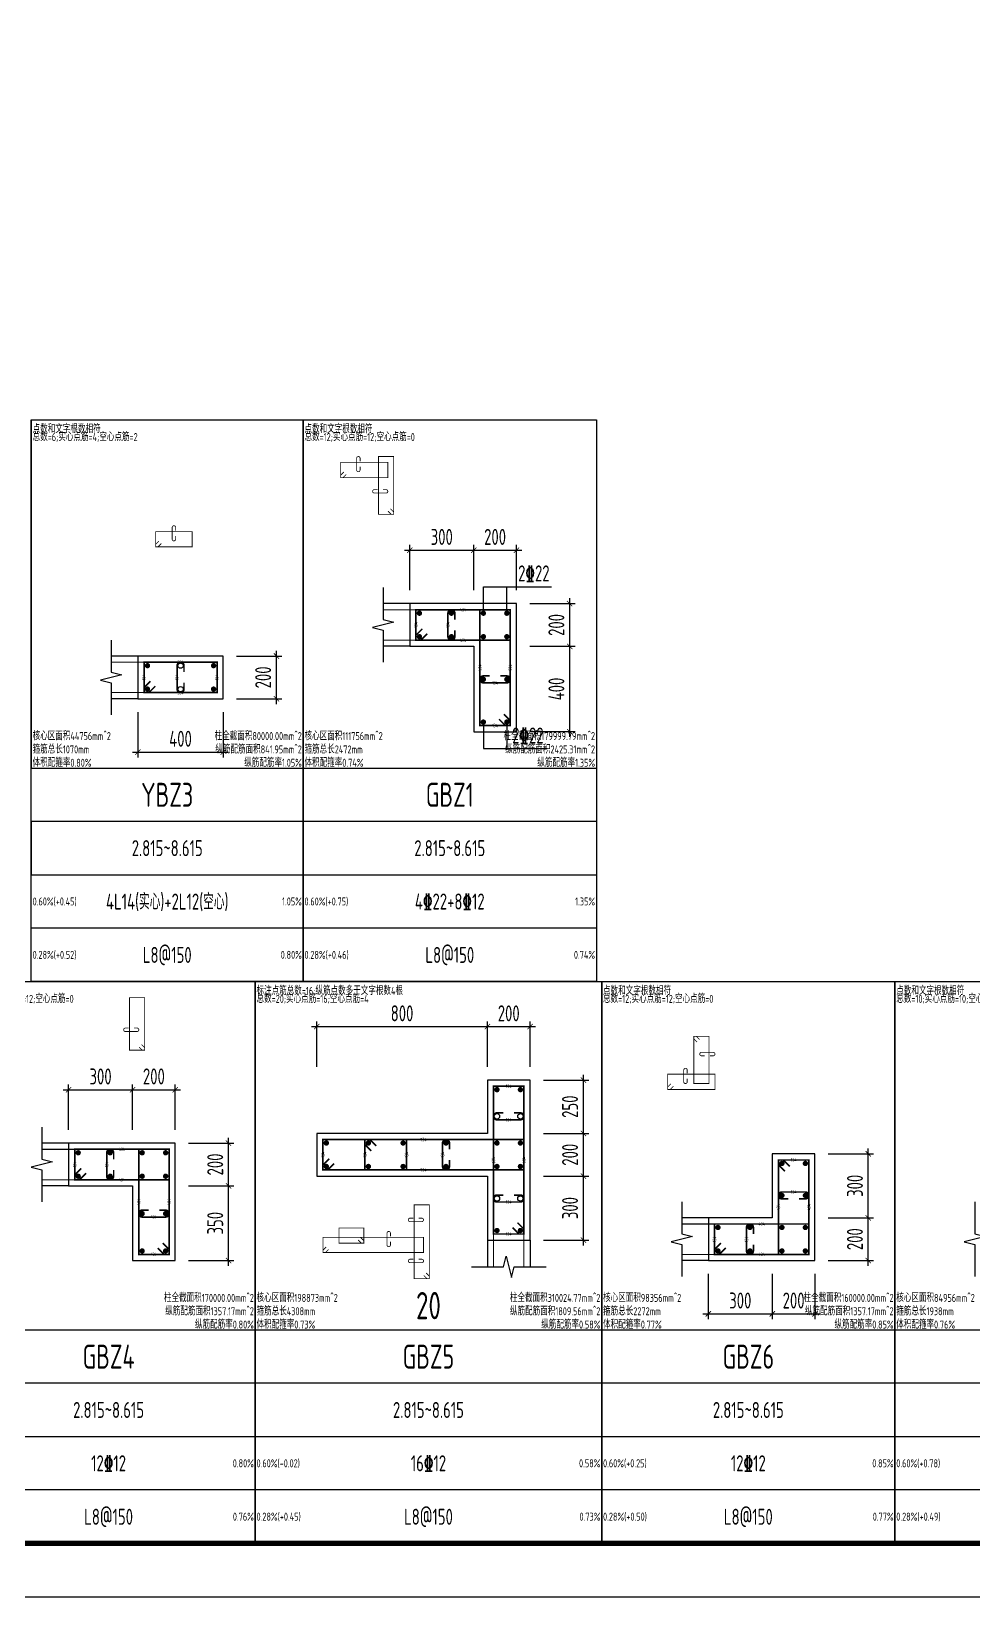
# Model space of a CAD drawing. Extents: x -668857 to 143095, y -247466 to 228182.
# Drawn here: x -326219 to -308541, y 28700 to 58038 of the extents above; entities that cross this region are included whole.
import ezdxf
from ezdxf.enums import TextEntityAlignment as Align

# ---------------------------------------------------------------- set-up
doc = ezdxf.new("R2010")
doc.units = 0
doc.header["$LTSCALE"] = 1000
doc.layers.get('0').update_dxf_attribs({"linetype": 'CONTINUOUS'})
doc.layers.get('DEFPOINTS').update_dxf_attribs({"linetype": 'CONTINUOUS'})
for name, color, linetype in [('-TK', 7, 'CONTINUOUS'), ('COLU_DE_DIM', 3, 'CONTINUOUS'), ('COLU_DE_TH', 7, 'CONTINUOUS'), ('LABEL', 1, 'CONTINUOUS'), ('LINK', 6, 'CONTINUOUS'), ('LINK-INDEX', 6, 'CONTINUOUS'), ('REIN', 6, 'CONTINUOUS'), ('TAB', 7, 'CONTINUOUS'), ('TAB_TEXT', 7, 'CONTINUOUS'), ('TEXT25', 2, 'CONTINUOUS'), ('THIN', 7, 'CONTINUOUS')]:
    doc.layers.add(name, color=color, linetype=linetype)
doc.layers.add('箍筋长度', color=3, linetype='CONTINUOUS', plot=False)
doc.layers.add('配箍校核', color=34, linetype='CONTINUOUS', plot=False)
doc.styles.add('BW_Rein', font='Tssdeng.shx', dxfattribs={"width": 0.7, "bigfont": 'hztxt.shx'})
doc.styles.add('TSSD_DIMENSION', font='Tssdeng.shx', dxfattribs={"width": 0.7, "bigfont": 'tssdchn.shx'})
doc.styles.add('TSSD_REIN', font='tssdeng.shx', dxfattribs={"width": 0.7, "height": 300, "bigfont": 'tssdchn.shx'})
doc.dimstyles.new('TSSD_25_100', dxfattribs={"dimtxt": 300, "dimasz": 100, "dimexe": 100, "dimexo": 250, "dimgap": 100, "dimtad": 1, "dimdec": 0, "dimlfac": 0.25, "dimzin": 0, "dimdsep": 46, "dimtxsty": 'TSSD_DIMENSION', "dimblk": 'ARCHTICK', "dimcen": 0, "dimdle": 100, "dimclrt": 7, "dimadec": 0, "dimazin": 0, "dimtfac": 1, "dimtdec": 0, "dimtix": 1, "dimtmove": 2, "dimatfit": 3, "dimldrblk": 'ARCHTICK', "dimfxl": 0, "dimtolj": 1, "dimtzin": 0, "dimarcsym": 0})

# ---------------------------------------------------------------- blocks, each defined once
blk = doc.blocks.new('_ArchTick')
at = {"color": 0, "linetype": 'ByBlock', "const_width": 0.15}
blk.add_lwpolyline([(-0.5, -0.5), (0.5, 0.5)], dxfattribs=at)
blk = doc.blocks.new('*D1916')
at = {"layer": 'COLU_DE_DIM', "color": 0, "lineweight": -2}
for p, q in [((-324219, 45279), (-324219, 44429)), ((-322619, 45279), (-322619, 44429)), ((-324319, 44529), (-322519, 44529))]:
    blk.add_line(p, q, dxfattribs=at)
at = {"layer": 'DEFPOINTS', "color": 0}
for p in [(-324219, 45529), (-322619, 45529), (-322619, 44529)]:
    blk.add_point(p, dxfattribs=at)
at = {"layer": 'COLU_DE_DIM', "color": 0, "lineweight": -2, "xscale": 100, "yscale": 100, "zscale": 100, "rotation": 180}
blk.add_blockref('_ArchTick', (-324219, 44529), dxfattribs=at)
at = {"layer": 'COLU_DE_DIM', "color": 0, "lineweight": -2, "xscale": 100, "yscale": 100, "zscale": 100}
blk.add_blockref('_ArchTick', (-322619, 44529), dxfattribs=at)
at = {"layer": 'COLU_DE_DIM', "color": 7, "insert": (-323419, 44779), "char_height": 300, "attachment_point": 5, "style": 'TSSD_DIMENSION'}
blk.add_mtext('\\A1;400', dxfattribs=at)
blk = doc.blocks.new('*D1917')
at = {"layer": 'COLU_DE_DIM', "color": 0, "lineweight": -2}
for p, q in [((-321619, 45429), (-321619, 46429)), ((-322369, 46329), (-321519, 46329)), ((-322369, 45529), (-321519, 45529))]:
    blk.add_line(p, q, dxfattribs=at)
at = {"layer": 'DEFPOINTS', "color": 0}
for p in [(-322619, 46329), (-321619, 46329), (-322619, 45529)]:
    blk.add_point(p, dxfattribs=at)
at = {"layer": 'COLU_DE_DIM', "color": 0, "lineweight": -2, "xscale": 100, "yscale": 100, "zscale": 100}
for p, rotation in [((-321619, 46329), 90), ((-321619, 45529), 270)]:
    blk.add_blockref('_ArchTick', p, dxfattribs=dict(at, rotation=rotation))
at = {"layer": 'COLU_DE_DIM', "color": 7, "insert": (-321869, 45929), "char_height": 300, "attachment_point": 5, "rotation": 90, "style": 'TSSD_DIMENSION'}
blk.add_mtext('\\A1;200', dxfattribs=at)
blk = doc.blocks.new('*D1896')
at = {"layer": 'COLU_DE_DIM', "color": 0, "lineweight": -2}
for p, q in [((-319119, 47562), (-319119, 48412)), ((-317919, 47562), (-317919, 48412)), ((-319219, 48312), (-317819, 48312))]:
    blk.add_line(p, q, dxfattribs=at)
at = {"layer": 'DEFPOINTS', "color": 0}
for p in [(-317919, 48312), (-319119, 47312), (-317919, 47312)]:
    blk.add_point(p, dxfattribs=at)
at = {"layer": 'COLU_DE_DIM', "color": 0, "lineweight": -2, "xscale": 100, "yscale": 100, "zscale": 100, "rotation": 180}
blk.add_blockref('_ArchTick', (-319119, 48312), dxfattribs=at)
at = {"layer": 'COLU_DE_DIM', "color": 0, "lineweight": -2, "xscale": 100, "yscale": 100, "zscale": 100}
blk.add_blockref('_ArchTick', (-317919, 48312), dxfattribs=at)
at = {"layer": 'COLU_DE_DIM', "color": 7, "insert": (-318519, 48562), "char_height": 300, "attachment_point": 5, "style": 'TSSD_DIMENSION'}
blk.add_mtext('\\A1;300', dxfattribs=at)
blk = doc.blocks.new('*D1897')
at = {"layer": 'COLU_DE_DIM', "color": 0, "lineweight": -2}
for p, q in [((-317919, 47562), (-317919, 48412)), ((-317119, 47562), (-317119, 48412)), ((-318019, 48312), (-317019, 48312))]:
    blk.add_line(p, q, dxfattribs=at)
at = {"layer": 'DEFPOINTS', "color": 0}
for p in [(-317119, 48312), (-317919, 47312), (-317119, 47312)]:
    blk.add_point(p, dxfattribs=at)
at = {"layer": 'COLU_DE_DIM', "color": 0, "lineweight": -2, "xscale": 100, "yscale": 100, "zscale": 100, "rotation": 180}
blk.add_blockref('_ArchTick', (-317919, 48312), dxfattribs=at)
at = {"layer": 'COLU_DE_DIM', "color": 0, "lineweight": -2, "xscale": 100, "yscale": 100, "zscale": 100}
blk.add_blockref('_ArchTick', (-317119, 48312), dxfattribs=at)
at = {"layer": 'COLU_DE_DIM', "color": 7, "insert": (-317519, 48562), "char_height": 300, "attachment_point": 5, "style": 'TSSD_DIMENSION'}
blk.add_mtext('\\A1;200', dxfattribs=at)
blk = doc.blocks.new('*D1898')
at = {"layer": 'COLU_DE_DIM', "color": 0, "lineweight": -2}
for p, q in [((-316869, 46512), (-316019, 46512)), ((-316119, 44812), (-316119, 46612)), ((-316869, 44912), (-316019, 44912))]:
    blk.add_line(p, q, dxfattribs=at)
at = {"layer": 'DEFPOINTS', "color": 0}
for p in [(-317119, 46512), (-316119, 46512), (-317119, 44912)]:
    blk.add_point(p, dxfattribs=at)
at = {"layer": 'COLU_DE_DIM', "color": 0, "lineweight": -2, "xscale": 100, "yscale": 100, "zscale": 100}
for p, rotation in [((-316119, 46512), 90), ((-316119, 44912), 270)]:
    blk.add_blockref('_ArchTick', p, dxfattribs=dict(at, rotation=rotation))
at = {"layer": 'COLU_DE_DIM', "color": 7, "insert": (-316369, 45712), "char_height": 300, "attachment_point": 5, "rotation": 90, "style": 'TSSD_DIMENSION'}
blk.add_mtext('\\A1;400', dxfattribs=at)
blk = doc.blocks.new('*D1899')
at = {"layer": 'COLU_DE_DIM', "color": 0, "lineweight": -2}
for p, q in [((-316869, 47312), (-316019, 47312)), ((-316119, 46412), (-316119, 47412)), ((-316869, 46512), (-316019, 46512))]:
    blk.add_line(p, q, dxfattribs=at)
at = {"layer": 'DEFPOINTS', "color": 0}
for p in [(-317119, 47312), (-316119, 47312), (-317119, 46512)]:
    blk.add_point(p, dxfattribs=at)
at = {"layer": 'COLU_DE_DIM', "color": 0, "lineweight": -2, "xscale": 100, "yscale": 100, "zscale": 100}
for p, rotation in [((-316119, 47312), 90), ((-316119, 46512), 270)]:
    blk.add_blockref('_ArchTick', p, dxfattribs=dict(at, rotation=rotation))
at = {"layer": 'COLU_DE_DIM', "color": 7, "insert": (-316369, 46912), "char_height": 300, "attachment_point": 5, "rotation": 90, "style": 'TSSD_DIMENSION'}
blk.add_mtext('\\A1;200', dxfattribs=at)
blk = doc.blocks.new('*D1874')
at = {"layer": 'COLU_DE_DIM', "color": 0, "lineweight": -2}
for p, q in [((-325619, 38200), (-324219, 38200)), ((-325519, 37450), (-325519, 38300)), ((-324319, 37450), (-324319, 38300))]:
    blk.add_line(p, q, dxfattribs=at)
at = {"layer": 'DEFPOINTS', "color": 0}
for p in [(-324319, 38200), (-325519, 37200), (-324319, 37200)]:
    blk.add_point(p, dxfattribs=at)
at = {"layer": 'COLU_DE_DIM', "color": 0, "lineweight": -2, "xscale": 100, "yscale": 100, "zscale": 100, "rotation": 180}
blk.add_blockref('_ArchTick', (-325519, 38200), dxfattribs=at)
at = {"layer": 'COLU_DE_DIM', "color": 0, "lineweight": -2, "xscale": 100, "yscale": 100, "zscale": 100}
blk.add_blockref('_ArchTick', (-324319, 38200), dxfattribs=at)
at = {"layer": 'COLU_DE_DIM', "color": 7, "insert": (-324919, 38450), "char_height": 300, "attachment_point": 5, "style": 'TSSD_DIMENSION'}
blk.add_mtext('\\A1;300', dxfattribs=at)
blk = doc.blocks.new('*D1875')
at = {"layer": 'COLU_DE_DIM', "color": 0, "lineweight": -2}
for p, q in [((-324419, 38200), (-323419, 38200)), ((-324319, 37450), (-324319, 38300)), ((-323519, 37450), (-323519, 38300))]:
    blk.add_line(p, q, dxfattribs=at)
at = {"layer": 'DEFPOINTS', "color": 0}
for p in [(-323519, 38200), (-324319, 37200), (-323519, 37200)]:
    blk.add_point(p, dxfattribs=at)
at = {"layer": 'COLU_DE_DIM', "color": 0, "lineweight": -2, "xscale": 100, "yscale": 100, "zscale": 100, "rotation": 180}
blk.add_blockref('_ArchTick', (-324319, 38200), dxfattribs=at)
at = {"layer": 'COLU_DE_DIM', "color": 0, "lineweight": -2, "xscale": 100, "yscale": 100, "zscale": 100}
blk.add_blockref('_ArchTick', (-323519, 38200), dxfattribs=at)
at = {"layer": 'COLU_DE_DIM', "color": 7, "insert": (-323919, 38450), "char_height": 300, "attachment_point": 5, "style": 'TSSD_DIMENSION'}
blk.add_mtext('\\A1;200', dxfattribs=at)
blk = doc.blocks.new('*D1876')
at = {"layer": 'COLU_DE_DIM', "color": 0, "lineweight": -2}
for p, q in [((-323269, 36400), (-322419, 36400)), ((-322519, 34900), (-322519, 36500)), ((-323269, 35000), (-322419, 35000))]:
    blk.add_line(p, q, dxfattribs=at)
at = {"layer": 'DEFPOINTS', "color": 0}
for p in [(-323519, 36400), (-322519, 36400), (-323519, 35000)]:
    blk.add_point(p, dxfattribs=at)
at = {"layer": 'COLU_DE_DIM', "color": 0, "lineweight": -2, "xscale": 100, "yscale": 100, "zscale": 100}
for p, rotation in [((-322519, 36400), 90), ((-322519, 35000), 270)]:
    blk.add_blockref('_ArchTick', p, dxfattribs=dict(at, rotation=rotation))
at = {"layer": 'COLU_DE_DIM', "color": 7, "insert": (-322769, 35700), "char_height": 300, "attachment_point": 5, "rotation": 90, "style": 'TSSD_DIMENSION'}
blk.add_mtext('\\A1;350', dxfattribs=at)
blk = doc.blocks.new('*D1877')
at = {"layer": 'COLU_DE_DIM', "color": 0, "lineweight": -2}
for p, q in [((-322519, 36300), (-322519, 37300)), ((-323269, 37200), (-322419, 37200)), ((-323269, 36400), (-322419, 36400))]:
    blk.add_line(p, q, dxfattribs=at)
at = {"layer": 'DEFPOINTS', "color": 0}
for p in [(-323519, 37200), (-322519, 37200), (-323519, 36400)]:
    blk.add_point(p, dxfattribs=at)
at = {"layer": 'COLU_DE_DIM', "color": 0, "lineweight": -2, "xscale": 100, "yscale": 100, "zscale": 100}
for p, rotation in [((-322519, 37200), 90), ((-322519, 36400), 270)]:
    blk.add_blockref('_ArchTick', p, dxfattribs=dict(at, rotation=rotation))
at = {"layer": 'COLU_DE_DIM', "color": 7, "insert": (-322769, 36800), "char_height": 300, "attachment_point": 5, "rotation": 90, "style": 'TSSD_DIMENSION'}
blk.add_mtext('\\A1;200', dxfattribs=at)
blk = doc.blocks.new('*D1878')
at = {"layer": 'COLU_DE_DIM', "color": 0, "lineweight": -2}
for p, q in [((-313519, 34750), (-313519, 33900)), ((-312319, 34750), (-312319, 33900)), ((-313619, 34000), (-312219, 34000))]:
    blk.add_line(p, q, dxfattribs=at)
at = {"layer": 'DEFPOINTS', "color": 0}
for p in [(-313519, 35000), (-312319, 35000), (-312319, 34000)]:
    blk.add_point(p, dxfattribs=at)
at = {"layer": 'COLU_DE_DIM', "color": 0, "lineweight": -2, "xscale": 100, "yscale": 100, "zscale": 100, "rotation": 180}
blk.add_blockref('_ArchTick', (-313519, 34000), dxfattribs=at)
at = {"layer": 'COLU_DE_DIM', "color": 0, "lineweight": -2, "xscale": 100, "yscale": 100, "zscale": 100}
blk.add_blockref('_ArchTick', (-312319, 34000), dxfattribs=at)
at = {"layer": 'COLU_DE_DIM', "color": 7, "insert": (-312919, 34250), "char_height": 300, "attachment_point": 5, "style": 'TSSD_DIMENSION'}
blk.add_mtext('\\A1;300', dxfattribs=at)
blk = doc.blocks.new('*D1879')
at = {"layer": 'COLU_DE_DIM', "color": 0, "lineweight": -2}
for p, q in [((-312319, 34750), (-312319, 33900)), ((-311519, 34750), (-311519, 33900)), ((-312419, 34000), (-311419, 34000))]:
    blk.add_line(p, q, dxfattribs=at)
at = {"layer": 'DEFPOINTS', "color": 0}
for p in [(-312319, 35000), (-311519, 35000), (-311519, 34000)]:
    blk.add_point(p, dxfattribs=at)
at = {"layer": 'COLU_DE_DIM', "color": 0, "lineweight": -2, "xscale": 100, "yscale": 100, "zscale": 100, "rotation": 180}
blk.add_blockref('_ArchTick', (-312319, 34000), dxfattribs=at)
at = {"layer": 'COLU_DE_DIM', "color": 0, "lineweight": -2, "xscale": 100, "yscale": 100, "zscale": 100}
blk.add_blockref('_ArchTick', (-311519, 34000), dxfattribs=at)
at = {"layer": 'COLU_DE_DIM', "color": 7, "insert": (-311919, 34250), "char_height": 300, "attachment_point": 5, "style": 'TSSD_DIMENSION'}
blk.add_mtext('\\A1;200', dxfattribs=at)
blk = doc.blocks.new('*D1880')
at = {"layer": 'COLU_DE_DIM', "color": 0, "lineweight": -2}
for p, q in [((-311269, 35800), (-310419, 35800)), ((-310519, 34900), (-310519, 35900)), ((-311269, 35000), (-310419, 35000))]:
    blk.add_line(p, q, dxfattribs=at)
at = {"layer": 'DEFPOINTS', "color": 0}
for p in [(-311519, 35800), (-310519, 35800), (-311519, 35000)]:
    blk.add_point(p, dxfattribs=at)
at = {"layer": 'COLU_DE_DIM', "color": 0, "lineweight": -2, "xscale": 100, "yscale": 100, "zscale": 100}
for p, rotation in [((-310519, 35800), 90), ((-310519, 35000), 270)]:
    blk.add_blockref('_ArchTick', p, dxfattribs=dict(at, rotation=rotation))
at = {"layer": 'COLU_DE_DIM', "color": 7, "insert": (-310769, 35400), "char_height": 300, "attachment_point": 5, "rotation": 90, "style": 'TSSD_DIMENSION'}
blk.add_mtext('\\A1;200', dxfattribs=at)
blk = doc.blocks.new('*D1881')
at = {"layer": 'COLU_DE_DIM', "color": 0, "lineweight": -2}
for p, q in [((-311269, 37000), (-310419, 37000)), ((-310519, 35700), (-310519, 37100)), ((-311269, 35800), (-310419, 35800))]:
    blk.add_line(p, q, dxfattribs=at)
at = {"layer": 'DEFPOINTS', "color": 0}
for p in [(-311519, 37000), (-310519, 37000), (-311519, 35800)]:
    blk.add_point(p, dxfattribs=at)
at = {"layer": 'COLU_DE_DIM', "color": 0, "lineweight": -2, "xscale": 100, "yscale": 100, "zscale": 100}
for p, rotation in [((-310519, 37000), 90), ((-310519, 35800), 270)]:
    blk.add_blockref('_ArchTick', p, dxfattribs=dict(at, rotation=rotation))
at = {"layer": 'COLU_DE_DIM', "color": 7, "insert": (-310769, 36400), "char_height": 300, "attachment_point": 5, "rotation": 90, "style": 'TSSD_DIMENSION'}
blk.add_mtext('\\A1;300', dxfattribs=at)
blk = doc.blocks.new('*D1235')
at = {"layer": 'COLU_DE_DIM', "color": 0, "lineweight": -2}
for p, q in [((-315863, 35283), (-315863, 36683)), ((-316613, 36583), (-315763, 36583)), ((-316613, 35383), (-315763, 35383))]:
    blk.add_line(p, q, dxfattribs=at)
at = {"layer": 'DEFPOINTS', "color": 0}
for p in [(-316863, 36583), (-315863, 36583), (-316863, 35383)]:
    blk.add_point(p, dxfattribs=at)
at = {"layer": 'COLU_DE_DIM', "color": 0, "lineweight": -2, "xscale": 100, "yscale": 100, "zscale": 100}
for p, rotation in [((-315863, 36583), 90), ((-315863, 35383), 270)]:
    blk.add_blockref('_ArchTick', p, dxfattribs=dict(at, rotation=rotation))
at = {"layer": 'COLU_DE_DIM', "color": 7, "insert": (-316113, 35983), "char_height": 300, "attachment_point": 5, "rotation": 90, "style": 'TSSD_DIMENSION'}
blk.add_mtext('\\A1;300', dxfattribs=at)
blk = doc.blocks.new('*D1236')
at = {"layer": 'COLU_DE_DIM', "color": 0, "lineweight": -2}
for p, q in [((-316613, 37383), (-315763, 37383)), ((-315863, 36483), (-315863, 37483)), ((-316613, 36583), (-315763, 36583))]:
    blk.add_line(p, q, dxfattribs=at)
at = {"layer": 'DEFPOINTS', "color": 0}
for p in [(-316863, 37383), (-315863, 37383), (-316863, 36583)]:
    blk.add_point(p, dxfattribs=at)
at = {"layer": 'COLU_DE_DIM', "color": 0, "lineweight": -2, "xscale": 100, "yscale": 100, "zscale": 100}
for p, rotation in [((-315863, 37383), 90), ((-315863, 36583), 270)]:
    blk.add_blockref('_ArchTick', p, dxfattribs=dict(at, rotation=rotation))
at = {"layer": 'COLU_DE_DIM', "color": 7, "insert": (-316113, 36983), "char_height": 300, "attachment_point": 5, "rotation": 90, "style": 'TSSD_DIMENSION'}
blk.add_mtext('\\A1;200', dxfattribs=at)
blk = doc.blocks.new('*D1237')
at = {"layer": 'COLU_DE_DIM', "color": 0, "lineweight": -2}
for p, q in [((-315863, 37283), (-315863, 38483)), ((-316613, 38383), (-315763, 38383)), ((-316613, 37383), (-315763, 37383))]:
    blk.add_line(p, q, dxfattribs=at)
at = {"layer": 'DEFPOINTS', "color": 0}
for p in [(-316863, 38383), (-315863, 38383), (-316863, 37383)]:
    blk.add_point(p, dxfattribs=at)
at = {"layer": 'COLU_DE_DIM', "color": 0, "lineweight": -2, "xscale": 100, "yscale": 100, "zscale": 100}
for p, rotation in [((-315863, 38383), 90), ((-315863, 37383), 270)]:
    blk.add_blockref('_ArchTick', p, dxfattribs=dict(at, rotation=rotation))
at = {"layer": 'COLU_DE_DIM', "color": 7, "insert": (-316113, 37883), "char_height": 300, "attachment_point": 5, "rotation": 90, "style": 'TSSD_DIMENSION'}
blk.add_mtext('\\A1;250', dxfattribs=at)
blk = doc.blocks.new('*D1238')
at = {"layer": 'COLU_DE_DIM', "color": 0, "lineweight": -2}
for p, q in [((-316763, 39383), (-317763, 39383)), ((-317663, 38633), (-317663, 39483)), ((-316863, 38633), (-316863, 39483))]:
    blk.add_line(p, q, dxfattribs=at)
at = {"layer": 'DEFPOINTS', "color": 0}
for p in [(-317663, 39383), (-317663, 38383), (-316863, 38383)]:
    blk.add_point(p, dxfattribs=at)
at = {"layer": 'COLU_DE_DIM', "color": 0, "lineweight": -2, "xscale": 100, "yscale": 100, "zscale": 100}
for p, rotation in [((-317663, 39383), 179.9999998932783), ((-316863, 39383), 359.9999998932783)]:
    blk.add_blockref('_ArchTick', p, dxfattribs=dict(at, rotation=rotation))
at = {"layer": 'COLU_DE_DIM', "color": 7, "insert": (-317263, 39633), "char_height": 300, "attachment_point": 5, "rotation": 360, "style": 'TSSD_DIMENSION'}
blk.add_mtext('\\A1;200', dxfattribs=at)
blk = doc.blocks.new('*D1239')
at = {"layer": 'COLU_DE_DIM', "color": 0, "lineweight": -2}
for p, q in [((-317563, 39383), (-320964, 39383)), ((-320864, 38633), (-320864, 39483)), ((-317663, 38633), (-317663, 39483))]:
    blk.add_line(p, q, dxfattribs=at)
at = {"layer": 'DEFPOINTS', "color": 0}
for p in [(-320864, 39383), (-320864, 38383), (-317663, 38383)]:
    blk.add_point(p, dxfattribs=at)
at = {"layer": 'COLU_DE_DIM', "color": 0, "lineweight": -2, "xscale": 100, "yscale": 100, "zscale": 100}
for p, rotation in [((-320864, 39383), 179.9999998932783), ((-317663, 39383), 359.9999998932783)]:
    blk.add_blockref('_ArchTick', p, dxfattribs=dict(at, rotation=rotation))
at = {"layer": 'COLU_DE_DIM', "color": 7, "insert": (-319264, 39633), "char_height": 300, "attachment_point": 5, "rotation": 360, "style": 'TSSD_DIMENSION'}
blk.add_mtext('\\A1;800', dxfattribs=at)
blk = doc.blocks.new('A1')
blk.add_lwpolyline([(0, 59400), (0, 0), (84100, 0), (84100, 59400)], close=True)
at = {"const_width": 100}
blk.add_lwpolyline([(2500, 58400), (2500, 1000), (83100, 1000), (83100, 58400)], close=True, dxfattribs=at)

msp = doc.modelspace()

# ---------------------------------------------------------------- linework, layer by layer
at = {"layer": 'COLU_DE_TH'}
for points in [[(-319118.57, 47311.9), (-319118.57, 46511.9), (-317918.57, 46511.9), (-317918.57, 44911.9), (-317118.57, 44911.9), (-317118.57, 47311.9), (-319118.57, 47311.9)], [(-324218.57, 46329.22), (-324218.57, 45529.22), (-322618.57, 45529.22), (-322618.57, 46329.22), (-324218.57, 46329.22)], [(-317663.46, 35382.52), (-316863.46, 35382.52), (-316863.46, 38382.52), (-317663.46, 38382.52), (-317663.46, 37382.52), (-320863.96, 37382.52), (-320863.96, 36582.52), (-317663.46, 36582.52), (-317663.46, 35382.52)], [(-325518.5, 37199.67), (-325518.5, 36399.67), (-324318.5, 36399.67), (-324318.5, 34999.67), (-323518.5, 34999.67), (-323518.5, 37199.67), (-325518.5, 37199.67)], [(-313518.5, 35799.67), (-313518.5, 34999.67), (-311518.5, 34999.67), (-311518.5, 36999.67), (-312318.5, 36999.67), (-312318.5, 35799.67), (-313518.5, 35799.67)]]:
    msp.add_lwpolyline(points, close=True, dxfattribs=at)
at = {"layer": 'LABEL'}
for p, q in [((-317738.57, 47627.42), (-316458.57, 47627.42)), ((-317738.57, 47131.9), (-317738.57, 47627.42)), ((-317298.57, 47131.9), (-317298.57, 47627.42)), ((-317738.57, 45091.9), (-317738.57, 44596.37)), ((-317298.57, 45091.9), (-317298.57, 44596.37)), ((-317738.57, 44596.37), (-316543.96, 44596.37))]:
    msp.add_line(p, q, dxfattribs=at)
at = {"layer": 'LINK', "const_width": 30}
for points in [[(-318791.65, 46746.9), (-318911.65, 46626.9), (-319003.57, 46626.9), (-319003.57, 47196.9), (-317233.57, 47196.9), (-317233.57, 46626.9), (-319003.57, 46626.9), (-319003.57, 46718.82), (-318883.57, 46838.82)], [(-317353.57, 45238.82), (-317233.57, 45118.82), (-317233.57, 45026.9), (-317803.57, 45026.9), (-317803.57, 47196.9), (-317233.57, 47196.9), (-317233.57, 45026.9), (-317325.5, 45026.9), (-317445.5, 45146.9)], [(-323891.65, 45764.22), (-324011.65, 45644.22), (-324103.57, 45644.22), (-324103.57, 46214.22), (-322733.57, 46214.22), (-322733.57, 45644.22), (-324103.57, 45644.22), (-324103.57, 45736.14), (-323983.57, 45856.14)], [(-317098.46, 35709.44), (-316978.46, 35589.44), (-316978.46, 35497.52), (-317548.46, 35497.52), (-317548.46, 38267.52), (-316978.46, 38267.52), (-316978.46, 35497.52), (-317070.39, 35497.52), (-317190.39, 35617.52)], [(-320537.03, 36817.52), (-320657.03, 36697.52), (-320748.96, 36697.52), (-320748.96, 37267.52), (-316978.46, 37267.52), (-316978.46, 36697.52), (-320748.96, 36697.52), (-320748.96, 36789.44), (-320628.96, 36909.44)], [(-319840.57, 37055.6), (-319960.57, 37175.6), (-319960.57, 37267.52), (-319179.27, 37267.52), (-319179.27, 36697.52), (-319960.57, 36697.52), (-319960.57, 37267.52), (-319868.65, 37267.52), (-319748.65, 37147.52)], [(-325191.58, 36634.67), (-325311.58, 36514.67), (-325403.5, 36514.67), (-325403.5, 37084.67), (-323633.5, 37084.67), (-323633.5, 36514.67), (-325403.5, 36514.67), (-325403.5, 36606.59), (-325283.5, 36726.59)], [(-323753.5, 35326.59), (-323633.5, 35206.59), (-323633.5, 35114.67), (-324203.5, 35114.67), (-324203.5, 37084.67), (-323633.5, 37084.67), (-323633.5, 35114.67), (-323725.43, 35114.67), (-323845.43, 35234.67)], [(-312083.5, 36672.74), (-312203.5, 36792.74), (-312203.5, 36884.67), (-311633.5, 36884.67), (-311633.5, 35114.67), (-312203.5, 35114.67), (-312203.5, 36884.67), (-312111.58, 36884.67), (-311991.58, 36764.67)], [(-313191.58, 35234.67), (-313311.58, 35114.67), (-313403.5, 35114.67), (-313403.5, 35684.67), (-311633.5, 35684.67), (-311633.5, 35114.67), (-313403.5, 35114.67), (-313403.5, 35206.59), (-313283.5, 35326.59)]]:
    msp.add_lwpolyline(points, dxfattribs=at)
for points in [[(-318273.57, 47011.9), (-318273.57, 47131.9, 1), (-318403.57, 47131.9), (-318403.57, 46691.9, 1), (-318273.57, 46691.9), (-318273.57, 46811.9)], [(-323353.57, 46029.22), (-323353.57, 46149.22, 1), (-323483.57, 46149.22), (-323483.57, 45709.22, 1), (-323353.57, 45709.22), (-323353.57, 45829.22)], [(-317618.57, 45956.9), (-317738.57, 45956.9, 1), (-317738.57, 45826.9), (-317298.57, 45826.9, 1), (-317298.57, 45956.9), (-317418.57, 45956.9)], [(-317363.46, 37767.52), (-317483.46, 37767.52, 1), (-317483.46, 37637.52), (-317043.46, 37637.52, 1), (-317043.46, 37767.52), (-317163.46, 37767.52)], [(-318374.26, 37082.52), (-318374.26, 37202.52, 1), (-318504.26, 37202.52), (-318504.26, 36762.52, 1), (-318374.26, 36762.52), (-318374.26, 36882.52)], [(-324673.5, 36899.67), (-324673.5, 37019.67, 1), (-324803.5, 37019.67), (-324803.5, 36579.67, 1), (-324673.5, 36579.67), (-324673.5, 36699.67)], [(-317363.46, 36227.52), (-317483.46, 36227.52, 1), (-317483.46, 36097.52), (-317043.46, 36097.52, 1), (-317043.46, 36227.52), (-317163.46, 36227.52)], [(-311818.5, 36154.67), (-311698.5, 36154.67, 1), (-311698.5, 36284.67), (-312138.5, 36284.67, 1), (-312138.5, 36154.67), (-312018.5, 36154.67)], [(-324018.5, 35944.67), (-324138.5, 35944.67, 1), (-324138.5, 35814.67), (-323698.5, 35814.67, 1), (-323698.5, 35944.67), (-323818.5, 35944.67)], [(-312673.5, 35499.67), (-312673.5, 35619.67, 1), (-312803.5, 35619.67), (-312803.5, 35179.67, 1), (-312673.5, 35179.67), (-312673.5, 35299.67)]]:
    msp.add_lwpolyline(points, format="xyb", dxfattribs=at)
at = {"layer": 'LINK-INDEX', "const_width": 15}
for points in [[(-320309.62, 49733.33), (-320369.62, 49673.33), (-320415.59, 49673.33), (-320415.59, 49958.33), (-319530.59, 49958.33), (-319530.59, 49673.33), (-320415.59, 49673.33), (-320415.59, 49719.3), (-320355.59, 49779.3)], [(-319480.59, 49089.3), (-319420.59, 49029.3), (-319420.59, 48983.34), (-319705.59, 48983.34), (-319705.59, 50068.33), (-319420.59, 50068.33), (-319420.59, 48983.34), (-319466.55, 48983.34), (-319526.55, 49043.34)], [(-323780.11, 48436.72), (-323840.11, 48376.72), (-323886.07, 48376.72), (-323886.07, 48661.72), (-323201.07, 48661.72), (-323201.07, 48376.72), (-323886.07, 48376.72), (-323886.07, 48422.68), (-323826.07, 48482.68)], [(-324151, 39047.94), (-324091, 38987.94), (-324091, 38941.98), (-324376, 38941.98), (-324376, 39926.98), (-324091, 39926.98), (-324091, 38941.98), (-324136.97, 38941.98), (-324196.97, 39001.98)], [(-313729.85, 39095.72), (-313789.85, 39155.72), (-313789.85, 39201.68), (-313504.85, 39201.68), (-313504.85, 38316.68), (-313789.85, 38316.68), (-313789.85, 39201.68), (-313743.89, 39201.68), (-313683.89, 39141.68)], [(-314173.89, 38266.68), (-314233.89, 38206.68), (-314279.85, 38206.68), (-314279.85, 38491.68), (-313394.85, 38491.68), (-313394.85, 38206.68), (-314279.85, 38206.68), (-314279.85, 38252.64), (-314219.85, 38312.64)], [(-318811.01, 34765.71), (-318751.01, 34705.71), (-318751.01, 34659.75), (-319036.01, 34659.75), (-319036.01, 36044.75), (-318751.01, 36044.75), (-318751.01, 34659.75), (-318796.97, 34659.75), (-318856.97, 34719.75)], [(-320039.91, 35430.71), (-319979.91, 35370.71), (-319979.91, 35324.75), (-320444.91, 35324.75), (-320444.91, 35609.75), (-319979.91, 35609.75), (-319979.91, 35324.75), (-320025.87, 35324.75), (-320085.87, 35384.75)], [(-320640.29, 35209.75), (-320700.29, 35149.75), (-320746.26, 35149.75), (-320746.26, 35434.75), (-318861.01, 35434.75), (-318861.01, 35149.75), (-320746.26, 35149.75), (-320746.26, 35195.71), (-320686.26, 35255.71)]]:
    msp.add_lwpolyline(points, dxfattribs=at)
for points in [[(-320050.59, 49975.83), (-320050.59, 50035.83, 1), (-320115.59, 50035.83), (-320115.59, 49815.83, 1), (-320050.59, 49815.83), (-320050.59, 49875.83)], [(-319723.09, 49448.34), (-319783.09, 49448.34, 1), (-319783.09, 49383.34), (-319563.09, 49383.34, 1), (-319563.09, 49448.34), (-319623.09, 49448.34)], [(-323511.07, 48679.22), (-323511.07, 48739.22, 1), (-323576.07, 48739.22), (-323576.07, 48519.22, 1), (-323511.07, 48519.22), (-323511.07, 48579.22)], [(-324393.5, 39356.98), (-324453.5, 39356.98, 1), (-324453.5, 39291.98), (-324233.5, 39291.98, 1), (-324233.5, 39356.98), (-324293.5, 39356.98)], [(-313487.35, 38836.68), (-313427.35, 38836.68, 1), (-313427.35, 38901.68), (-313647.35, 38901.68, 1), (-313647.35, 38836.68), (-313587.35, 38836.68)], [(-313914.85, 38509.18), (-313914.85, 38569.18, 1), (-313979.85, 38569.18), (-313979.85, 38349.18, 1), (-313914.85, 38349.18), (-313914.85, 38409.18)], [(-319053.51, 35794.75), (-319113.51, 35794.75, 1), (-319113.51, 35729.75), (-318893.51, 35729.75, 1), (-318893.51, 35794.75), (-318953.51, 35794.75)], [(-319481.13, 35452.25), (-319481.13, 35512.25, 1), (-319546.13, 35512.25), (-319546.13, 35292.25, 1), (-319481.13, 35292.25), (-319481.13, 35352.25)], [(-319053.51, 35024.75), (-319113.51, 35024.75, 1), (-319113.51, 34959.75), (-318893.51, 34959.75, 1), (-318893.51, 35024.75), (-318953.51, 35024.75)]]:
    msp.add_lwpolyline(points, format="xyb", dxfattribs=at)
at = {"layer": 'LINK-INDEX', "color": 1, "const_width": 20}
for points in [[(-318903.57, 47196.9), (-319618.57, 47196.9)], [(-318903.57, 46626.9), (-319618.57, 46626.9)], [(-324003.57, 46214.22), (-324718.57, 46214.22)], [(-324003.57, 45644.22), (-324718.57, 45644.22)], [(-325303.5, 37084.67), (-326018.5, 37084.67)], [(-325303.5, 36514.67), (-326018.5, 36514.67)], [(-317548.46, 35597.52), (-317548.46, 34882.52)], [(-316978.46, 35597.52), (-316978.46, 34882.52)], [(-313303.5, 35684.67), (-314018.5, 35684.67)], [(-313303.5, 35114.67), (-314018.5, 35114.67)]]:
    msp.add_lwpolyline(points, dxfattribs=at)
at = {"layer": 'REIN', "const_width": 50}
for points in [[(-318963.57, 47131.9, 1), (-318913.57, 47131.9, 1), (-318963.57, 47131.9)], [(-318363.57, 47131.9, 1), (-318313.57, 47131.9, 1), (-318363.57, 47131.9)], [(-317763.57, 47131.9, 1), (-317713.57, 47131.9, 1), (-317763.57, 47131.9)], [(-317323.57, 47131.9, 1), (-317273.57, 47131.9, 1), (-317323.57, 47131.9)], [(-318963.57, 46691.9, 1), (-318913.57, 46691.9, 1), (-318963.57, 46691.9)], [(-318363.57, 46691.9, 1), (-318313.57, 46691.9, 1), (-318363.57, 46691.9)], [(-317763.57, 46691.9, 1), (-317713.57, 46691.9, 1), (-317763.57, 46691.9)], [(-317323.57, 46691.9, 1), (-317273.57, 46691.9, 1), (-317323.57, 46691.9)], [(-324063.57, 46149.22, 1), (-324013.57, 46149.22, 1), (-324063.57, 46149.22)], [(-322823.57, 46149.22, 1), (-322773.57, 46149.22, 1), (-322823.57, 46149.22)], [(-317763.57, 45891.9, 1), (-317713.57, 45891.9, 1), (-317763.57, 45891.9)], [(-317323.57, 45891.9, 1), (-317273.57, 45891.9, 1), (-317323.57, 45891.9)], [(-324063.57, 45709.22, 1), (-324013.57, 45709.22, 1), (-324063.57, 45709.22)], [(-322823.57, 45709.22, 1), (-322773.57, 45709.22, 1), (-322823.57, 45709.22)], [(-317763.57, 45091.9, 1), (-317713.57, 45091.9, 1), (-317763.57, 45091.9)], [(-317323.57, 45091.9, 1), (-317273.57, 45091.9, 1), (-317323.57, 45091.9)], [(-317483.46, 38177.52, 1), (-317483.46, 38227.52, 1), (-317483.46, 38177.52)], [(-317043.46, 38177.52, 1), (-317043.46, 38227.52, 1), (-317043.46, 38177.52)], [(-325363.5, 37019.67, 1), (-325313.5, 37019.67, 1), (-325363.5, 37019.67)], [(-324763.5, 37019.67, 1), (-324713.5, 37019.67, 1), (-324763.5, 37019.67)], [(-324163.5, 37019.67, 1), (-324113.5, 37019.67, 1), (-324163.5, 37019.67)], [(-323723.5, 37019.67, 1), (-323673.5, 37019.67, 1), (-323723.5, 37019.67)], [(-320683.96, 37177.52, 1), (-320683.96, 37227.52, 1), (-320683.96, 37177.52)], [(-319920.57, 37202.52, 1), (-319870.57, 37202.52, 1), (-319920.57, 37202.52)], [(-319269.27, 37202.52, 1), (-319219.27, 37202.52, 1), (-319269.27, 37202.52)], [(-318464.26, 37202.52, 1), (-318414.26, 37202.52, 1), (-318464.26, 37202.52)], [(-317483.46, 37177.52, 1), (-317483.46, 37227.52, 1), (-317483.46, 37177.52)], [(-317043.46, 37177.52, 1), (-317043.46, 37227.52, 1), (-317043.46, 37177.52)], [(-320683.96, 36737.52, 1), (-320683.96, 36787.52, 1), (-320683.96, 36737.52)], [(-319920.57, 36762.52, 1), (-319870.57, 36762.52, 1), (-319920.57, 36762.52)], [(-319269.27, 36762.52, 1), (-319219.27, 36762.52, 1), (-319269.27, 36762.52)], [(-318464.26, 36762.52, 1), (-318414.26, 36762.52, 1), (-318464.26, 36762.52)], [(-317483.46, 36737.52, 1), (-317483.46, 36787.52, 1), (-317483.46, 36737.52)], [(-317043.46, 36737.52, 1), (-317043.46, 36787.52, 1), (-317043.46, 36737.52)], [(-312163.5, 36819.67, 1), (-312113.5, 36819.67, 1), (-312163.5, 36819.67)], [(-311723.5, 36819.67, 1), (-311673.5, 36819.67, 1), (-311723.5, 36819.67)], [(-325363.5, 36579.67, 1), (-325313.5, 36579.67, 1), (-325363.5, 36579.67)], [(-324763.5, 36579.67, 1), (-324713.5, 36579.67, 1), (-324763.5, 36579.67)], [(-324163.5, 36579.67, 1), (-324113.5, 36579.67, 1), (-324163.5, 36579.67)], [(-323723.5, 36579.67, 1), (-323673.5, 36579.67, 1), (-323723.5, 36579.67)], [(-312163.5, 36219.67, 1), (-312113.5, 36219.67, 1), (-312163.5, 36219.67)], [(-311723.5, 36219.67, 1), (-311673.5, 36219.67, 1), (-311723.5, 36219.67)], [(-324163.5, 35879.67, 1), (-324113.5, 35879.67, 1), (-324163.5, 35879.67)], [(-323723.5, 35879.67, 1), (-323673.5, 35879.67, 1), (-323723.5, 35879.67)], [(-317483.46, 35537.52, 1), (-317483.46, 35587.52, 1), (-317483.46, 35537.52)], [(-317043.46, 35537.52, 1), (-317043.46, 35587.52, 1), (-317043.46, 35537.52)], [(-313363.5, 35619.67, 1), (-313313.5, 35619.67, 1), (-313363.5, 35619.67)], [(-312763.5, 35619.67, 1), (-312713.5, 35619.67, 1), (-312763.5, 35619.67)], [(-312163.5, 35619.67, 1), (-312113.5, 35619.67, 1), (-312163.5, 35619.67)], [(-311723.5, 35619.67, 1), (-311673.5, 35619.67, 1), (-311723.5, 35619.67)], [(-324163.5, 35179.67, 1), (-324113.5, 35179.67, 1), (-324163.5, 35179.67)], [(-323723.5, 35179.67, 1), (-323673.5, 35179.67, 1), (-323723.5, 35179.67)], [(-313363.5, 35179.67, 1), (-313313.5, 35179.67, 1), (-313363.5, 35179.67)], [(-312763.5, 35179.67, 1), (-312713.5, 35179.67, 1), (-312763.5, 35179.67)], [(-312163.5, 35179.67, 1), (-312113.5, 35179.67, 1), (-312163.5, 35179.67)], [(-311723.5, 35179.67, 1), (-311673.5, 35179.67, 1), (-311723.5, 35179.67)]]:
    msp.add_lwpolyline(points, format="xyb", close=True, dxfattribs=at)
at = {"layer": 'REIN'}
for centre in [(-323418.57, 46149.22), (-323418.57, 45709.22), (-317483.46, 37702.52), (-317043.46, 37702.52), (-317483.46, 36162.52), (-317043.46, 36162.52)]:
    msp.add_circle(centre, 50, dxfattribs=at)
at = {"layer": 'TAB'}
for points in [[(-326218.57, 50758.77), (-321118.57, 50758.77), (-321118.57, 40229.22), (-326218.57, 40229.22), (-326218.57, 50758.77), (-326218.57, 44229.22), (-321118.57, 44229.22), (-321118.57, 43229.22), (-326218.57, 43229.22), (-326218.57, 42229.22), (-321118.57, 42229.22), (-321118.57, 41229.22), (-326218.57, 41229.22)], [(-321118.57, 50758.77), (-315618.57, 50758.77), (-315618.57, 40229.22), (-321118.57, 40229.22), (-321118.57, 50758.77), (-321118.57, 44229.22), (-315618.57, 44229.22), (-315618.57, 43229.22), (-321118.57, 43229.22), (-321118.57, 42229.22), (-315618.57, 42229.22), (-315618.57, 41229.22), (-321118.57, 41229.22)], [(-327518.5, 40229.22), (-322018.5, 40229.22), (-322018.5, 29699.67), (-327518.5, 29699.67), (-327518.5, 40229.22), (-327518.5, 33699.67), (-322018.5, 33699.67), (-322018.5, 32699.67), (-327518.5, 32699.67), (-327518.5, 31699.67), (-322018.5, 31699.67), (-322018.5, 30699.67), (-327518.5, 30699.67)], [(-322018.5, 40229.22), (-315518.5, 40229.22), (-315518.5, 29699.67), (-322018.5, 29699.67), (-322018.5, 40229.22), (-322018.5, 33699.67), (-315518.5, 33699.67), (-315518.5, 32699.67), (-322018.5, 32699.67), (-322018.5, 31699.67), (-315518.5, 31699.67), (-315518.5, 30699.67), (-322018.5, 30699.67)], [(-315518.5, 40229.22), (-310018.5, 40229.22), (-310018.5, 29699.67), (-315518.5, 29699.67), (-315518.5, 40229.22), (-315518.5, 33699.67), (-310018.5, 33699.67), (-310018.5, 32699.67), (-315518.5, 32699.67), (-315518.5, 31699.67), (-310018.5, 31699.67), (-310018.5, 30699.67), (-315518.5, 30699.67)], [(-310018.5, 40229.22), (-304518.5, 40229.22), (-304518.5, 29699.67), (-310018.5, 29699.67), (-310018.5, 40229.22), (-310018.5, 33699.67), (-304518.5, 33699.67), (-304518.5, 32699.67), (-310018.5, 32699.67), (-310018.5, 31699.67), (-304518.5, 31699.67), (-304518.5, 30699.67), (-310018.5, 30699.67)]]:
    msp.add_lwpolyline(points, dxfattribs=at)
at = {"layer": 'THIN'}
for p, q in [((-319118.57, 47311.9), (-319618.57, 47311.9)), ((-319118.57, 46511.9), (-319618.57, 46511.9)), ((-324218.57, 46329.22), (-324718.57, 46329.22)), ((-324218.57, 45529.22), (-324718.57, 45529.22)), ((-325518.5, 37199.67), (-326018.5, 37199.67)), ((-325518.5, 36399.67), (-326018.5, 36399.67)), ((-313518.5, 35799.67), (-314018.5, 35799.67)), ((-317663.46, 35382.52), (-317663.46, 34882.52)), ((-316863.46, 35382.52), (-316863.46, 34882.52)), ((-313518.5, 34999.67), (-314018.5, 34999.67))]:
    msp.add_line(p, q, dxfattribs=at)
for points in [[(-319618.57, 47611.9), (-319618.57, 47011.9), (-319418.57, 46961.9), (-319818.57, 46861.9), (-319618.57, 46811.9), (-319618.57, 46211.9)], [(-324718.57, 46629.22), (-324718.57, 46029.22), (-324518.57, 45979.22), (-324918.57, 45879.22), (-324718.57, 45829.22), (-324718.57, 45229.22)], [(-326018.5, 37499.67), (-326018.5, 36899.67), (-325818.5, 36849.67), (-326218.5, 36749.67), (-326018.5, 36699.67), (-326018.5, 36099.67)], [(-314018.5, 36099.67), (-314018.5, 35499.67), (-313818.5, 35449.67), (-314218.5, 35349.67), (-314018.5, 35299.67), (-314018.5, 34699.67)], [(-308518.5, 36099.67), (-308518.5, 35499.67), (-308318.5, 35449.67), (-308718.5, 35349.67), (-308518.5, 35299.67), (-308518.5, 34699.67)], [(-317963.46, 34882.52), (-317363.46, 34882.52), (-317313.46, 35082.52), (-317213.46, 34682.52), (-317163.46, 34882.52), (-316563.46, 34882.52)]]:
    msp.add_lwpolyline(points, dxfattribs=at)

# ---------------------------------------------------------------- block references
at = {"layer": '-TK'}
msp.add_blockref('A1', (-341718.52, 28699.67), dxfattribs=at)

# ---------------------------------------------------------------- texts
at = {"layer": 'TAB_TEXT', "style": 'TSSD_REIN', "width": 0.7}
for s, height, p in [('YBZ3', 450, (-323668.57, 43729.22)), ('GBZ1', 450, (-318368.57, 43729.22)), ('2.815~8.615', 300, (-323668.57, 42729.22)), ('2.815~8.615', 300, (-318368.57, 42729.22)), ('L8@150', 300, (-323668.57, 40729.22)), ('GBZ4', 450, (-324768.5, 33199.67)), ('GBZ5', 450, (-318768.5, 33199.67)), ('GBZ6', 450, (-312768.5, 33199.67)), ('2.815~8.615', 300, (-324768.5, 32199.67)), ('2.815~8.615', 300, (-318768.5, 32199.67)), ('2.815~8.615', 300, (-312768.5, 32199.67)), ('12%%13212', 300, (-312768.5, 31199.67)), ('L8@150', 300, (-324768.5, 30199.67)), ('L8@150', 300, (-318768.5, 30199.67)), ('L8@150', 300, (-312768.5, 30199.67))]:
    msp.add_text(s, height=height, dxfattribs=at).set_placement(p, align=Align.MIDDLE)
at = {"layer": 'TAB_TEXT', "color": 1, "style": 'TSSD_REIN', "width": 0.7}
for s, p in [('4L14(实心)+2L12(空心)', (-323668.57, 41729.22)), ('4%%13222+8%%13212', (-318368.57, 41729.22)), ('L8@150', (-318368.57, 40729.22)), ('12%%13212', (-324768.5, 31199.67)), ('16%%13212', (-318768.5, 31199.67))]:
    msp.add_text(s, height=300, dxfattribs=at).set_placement(p, align=Align.MIDDLE)
at = {"layer": 'TEXT25', "color": 1, "style": 'TSSD_REIN', "width": 0.7}
for p in [(-317086.5, 47638.48), (-317198.57, 44599.76)]:
    msp.add_text('2%%13222', height=300, dxfattribs=at).set_placement(p, align=Align.BOTTOM_LEFT)
at = {"layer": '箍筋长度', "style": 'BW_Rein', "width": 0.7}
for s, rotation, p in [('134', 90, (-319003.57, 46911.9)), ('134', 90, (-318403.57, 46911.9)), ('334', 360, (-323418.57, 46214.22)), ('534', 90, (-317803.57, 46111.9)), ('534', 90, (-317233.57, 46111.9)), ('134', 90, (-324103.57, 45929.22)), ('134', 90, (-323483.57, 45929.22)), ('134', 90, (-322733.57, 45929.22)), ('334', 360, (-323418.57, 45644.22)), ('134', 360, (-317263.46, 38267.52)), ('134', 360, (-317263.46, 37637.52)), ('934', 359.999975, (-318863.71, 37267.52)), ('134', 89.999957, (-320748.96, 36982.52)), ('134', 90, (-319960.57, 36982.52)), ('134', 90.000029, (-319179.27, 36982.52)), ('134', 90, (-318504.26, 36982.52)), ('134', 90, (-325403.5, 36799.67)), ('134', 90, (-324803.5, 36799.67)), ('934', 359.999975, (-318863.71, 36697.52)), ('684', 90, (-317548.46, 36882.52)), ('684', 90, (-316978.46, 36882.52)), ('134', 360, (-311918.5, 36884.67)), ('484', 90, (-324203.5, 36099.67)), ('484', 90, (-323633.5, 36099.67)), ('134', 359.999957, (-317263.46, 36097.52)), ('434', 90, (-312203.5, 35999.67)), ('434', 90, (-311633.5, 35999.67)), ('134', 360, (-317263.46, 35497.52)), ('134', 90, (-313403.5, 35399.67)), ('134', 90, (-312803.5, 35399.67))]:
    msp.add_text(s, height=65, rotation=rotation, dxfattribs=at).set_placement(p, align=Align.MIDDLE_CENTER)
for s, p in [('434', (-318118.57, 47196.9)), ('434', (-318118.57, 46626.9)), ('134', (-317518.57, 45826.9)), ('134', (-317518.57, 45026.9)), ('434', (-324518.5, 37084.67)), ('434', (-324518.5, 36514.67)), ('134', (-311918.5, 36284.67)), ('134', (-323918.5, 35814.67)), ('434', (-312518.5, 35684.67)), ('134', (-323918.5, 35114.67)), ('434', (-312518.5, 35114.67))]:
    msp.add_text(s, height=65, dxfattribs=at).set_placement(p, align=Align.MIDDLE_CENTER)
at = {"layer": '配箍校核', "style": 'BW_Rein', "width": 0.7}
for s, p in [('点数和文字根数相符', (-326193.57, 50508.77)), ('总数=6;实心点筋=4;空心点筋=2', (-326193.57, 50358.77)), ('点数和文字根数相符', (-321093.57, 50508.77)), ('总数=12;实心点筋=12;空心点筋=0', (-321093.57, 50358.77)), ('核心区面积44756mm^ 2', (-326193.57, 44754.22)), ('核心区面积111756mm^ 2', (-321093.57, 44754.22)), ('箍筋总长1070mm', (-326193.57, 44504.22)), ('箍筋总长2472mm', (-321093.57, 44504.22)), ('体积配箍率0.80%', (-326193.57, 44254.22)), ('体积配箍率0.74%', (-321093.57, 44254.22)), ('总数=12;实心点筋=12;空心点筋=0', (-327493.5, 39829.22)), ('总数=20;实心点筋=16;空心点筋=4', (-321993.5, 39829.22)), ('点数和文字根数相符', (-315493.5, 39979.22)), ('总数=12;实心点筋=12;空心点筋=0', (-315493.5, 39829.22)), ('点数和文字根数相符', (-309993.5, 39979.22)), ('总数=10;实心点筋=10;空心点筋=0', (-309993.5, 39829.22)), ('核心区面积198873mm^ 2', (-321993.5, 34224.67)), ('核心区面积98356mm^ 2', (-315493.5, 34224.67)), ('核心区面积84956mm^ 2', (-309993.5, 34224.67)), ('箍筋总长4308mm', (-321993.5, 33974.67)), ('箍筋总长2272mm', (-315493.5, 33974.67)), ('箍筋总长1938mm', (-309993.5, 33974.67)), ('体积配箍率0.73%', (-321993.5, 33724.67)), ('体积配箍率0.77%', (-315493.5, 33724.67)), ('体积配箍率0.76%', (-309993.5, 33724.67))]:
    msp.add_text(s, height=150, dxfattribs=at).set_placement(p)
for s, p in [('柱全截面积80000.00mm^ 2', (-321143.57, 44754.22)), ('柱全截面积179999.79mm^ 2', (-315643.57, 44754.22)), ('纵筋配筋面积841.95mm^ 2', (-321143.57, 44504.22)), ('纵筋配筋面积2425.31mm^ 2', (-315643.57, 44504.22)), ('纵筋配筋率1.05%', (-321143.57, 44254.22)), ('纵筋配筋率1.35%', (-315643.57, 44254.22)), ('柱全截面积170000.00mm^ 2', (-322043.5, 34224.67)), ('柱全截面积310024.77mm^ 2', (-315543.5, 34224.67)), ('柱全截面积160000.00mm^ 2', (-310043.5, 34224.67)), ('纵筋配筋面积1357.17mm^ 2', (-322043.5, 33974.67)), ('纵筋配筋面积1809.56mm^ 2', (-315543.5, 33974.67)), ('纵筋配筋面积1357.17mm^ 2', (-310043.5, 33974.67)), ('纵筋配筋率0.80%', (-322043.5, 33724.67)), ('纵筋配筋率0.58%', (-315543.5, 33724.67)), ('纵筋配筋率0.85%', (-310043.5, 33724.67))]:
    msp.add_text(s, height=150, dxfattribs=at).set_placement(p, align=Align.RIGHT)
for s, p in [('0.60%(+0.45)', (-326193.57, 41729.22)), ('0.60%(+0.75)', (-321093.57, 41729.22)), ('0.28%(+0.52)', (-326193.57, 40729.22)), ('0.28%(+0.46)', (-321093.57, 40729.22)), ('0.60%(+0.25)', (-315493.5, 31199.67)), ('0.60%(+0.78)', (-309993.5, 31199.67)), ('0.28%(+0.45)', (-321993.5, 30199.67)), ('0.28%(+0.50)', (-315493.5, 30199.67)), ('0.28%(+0.49)', (-309993.5, 30199.67))]:
    msp.add_text(s, height=150, dxfattribs=at).set_placement(p, align=Align.MIDDLE_LEFT)
for s, p in [('1.05%', (-321143.57, 41729.22)), ('1.35%', (-315643.57, 41729.22)), ('0.80%', (-321143.57, 40729.22)), ('0.74%', (-315643.57, 40729.22)), ('0.80%', (-322043.5, 31199.67)), ('0.85%', (-310043.5, 31199.67)), ('0.76%', (-322043.5, 30199.67)), ('0.73%', (-315543.5, 30199.67)), ('0.77%', (-310043.5, 30199.67))]:
    msp.add_text(s, height=150, dxfattribs=at).set_placement(p, align=Align.MIDDLE_RIGHT)
at = {"layer": '配箍校核', "color": 1, "style": 'BW_Rein', "width": 0.7}
msp.add_text('标注点筋总数=16;纵筋点数多于文字根数4根', height=150, dxfattribs=at).set_placement((-321993.5, 39979.22))
msp.add_text('20', height=510, dxfattribs=at).set_placement((-318768.5, 34154.67), align=Align.MIDDLE_CENTER)
msp.add_text('0.60%(-0.02)', height=150, dxfattribs=at).set_placement((-321993.5, 31199.67), align=Align.MIDDLE_LEFT)
msp.add_text('0.58%', height=150, dxfattribs=at).set_placement((-315543.5, 31199.67), align=Align.MIDDLE_RIGHT)

# ---------------------------------------------------------------- dimensions: what is measured, and where the dimension line sits
at = {"layer": 'COLU_DE_DIM'}
for base, p1, p2, picture, middle in [((-317918.57, 48311.9), (-319118.57, 47311.9), (-317918.57, 47311.9), '*D1896', (-318518.57, 48561.9)), ((-317118.57, 48311.9), (-317918.57, 47311.9), (-317118.57, 47311.9), '*D1897', (-317518.57, 48561.9)), ((-322618.57, 44529.22), (-324218.57, 45529.22), (-322618.57, 45529.22), '*D1916', (-323418.57, 44779.22)), ((-324318.5, 38199.67), (-325518.5, 37199.67), (-324318.5, 37199.67), '*D1874', (-324918.5, 38449.67)), ((-323518.5, 38199.67), (-324318.5, 37199.67), (-323518.5, 37199.67), '*D1875', (-323918.5, 38449.67)), ((-312318.5, 33999.67), (-313518.5, 34999.67), (-312318.5, 34999.67), '*D1878', (-312918.5, 34249.67)), ((-311518.5, 33999.67), (-312318.5, 34999.67), (-311518.5, 34999.67), '*D1879', (-311918.5, 34249.67))]:
    dim = msp.add_linear_dim(base=base, p1=p1, p2=p2, dimstyle='TSSD_25_100', dxfattribs=at)
    dim.commit()
    dim.dimension.update_dxf_attribs({"geometry": picture, "text_midpoint": middle})
for base, p1, p2, angle, picture, middle in [((-316118.57, 47311.9), (-317118.57, 46511.9), (-317118.57, 47311.9), 90, '*D1899', (-316368.57, 46911.9)), ((-321618.57, 46329.22), (-322618.57, 45529.22), (-322618.57, 46329.22), 90, '*D1917', (-321868.57, 45929.22)), ((-316118.57, 46511.9), (-317118.57, 44911.9), (-317118.57, 46511.9), 90, '*D1898', (-316368.57, 45711.9)), ((-320863.96, 39382.52), (-317663.46, 38382.52), (-320863.96, 38382.52), 180, '*D1239', (-319263.71, 39632.52)), ((-317663.46, 39382.52), (-316863.46, 38382.52), (-317663.46, 38382.52), 180, '*D1238', (-317263.46, 39632.52)), ((-315863.46, 38382.52), (-316863.46, 37382.52), (-316863.46, 38382.52), 90, '*D1237', (-316113.46, 37882.52)), ((-322518.5, 37199.67), (-323518.5, 36399.67), (-323518.5, 37199.67), 90, '*D1877', (-322768.5, 36799.67)), ((-315863.46, 37382.52), (-316863.46, 36582.52), (-316863.46, 37382.52), 90, '*D1236', (-316113.46, 36982.52)), ((-310518.5, 36999.67), (-311518.5, 35799.67), (-311518.5, 36999.67), 90, '*D1881', (-310768.5, 36399.67)), ((-315863.46, 36582.52), (-316863.46, 35382.52), (-316863.46, 36582.52), 90, '*D1235', (-316113.46, 35982.52)), ((-322518.5, 36399.67), (-323518.5, 34999.67), (-323518.5, 36399.67), 90, '*D1876', (-322768.5, 35699.67)), ((-310518.5, 35799.67), (-311518.5, 34999.67), (-311518.5, 35799.67), 90, '*D1880', (-310768.5, 35399.67))]:
    dim = msp.add_linear_dim(base=base, p1=p1, p2=p2, angle=angle, dimstyle='TSSD_25_100', dxfattribs=at)
    dim.commit()
    dim.dimension.update_dxf_attribs({"geometry": picture, "text_midpoint": middle})

doc.saveas('drawing.dxf')
